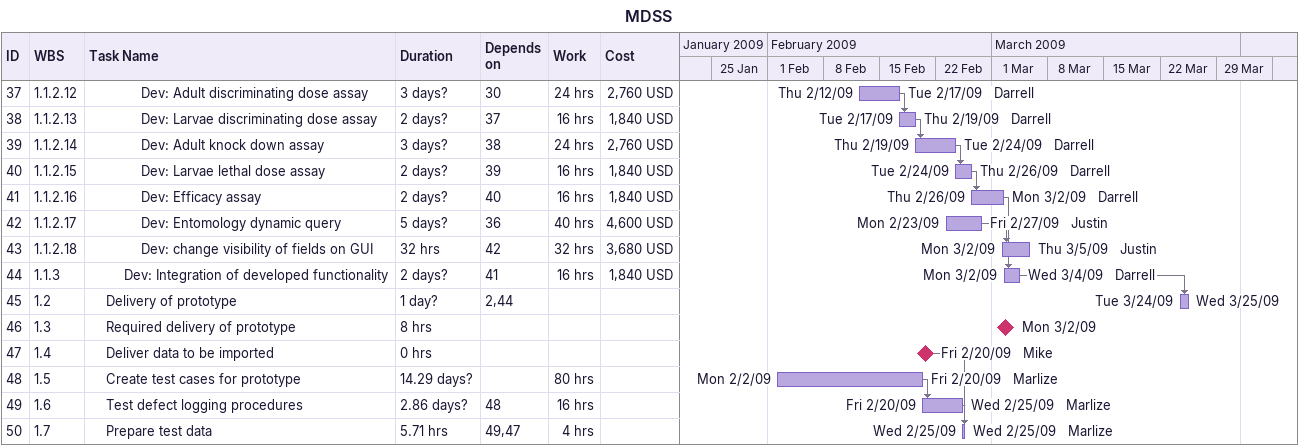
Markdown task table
MDSS

| ID | WBS | Task | Duration | Start | Finish | Predecessors | Resources | Work (h) | Cost (USD) |
|---|---|---|---|---|---|---|---|---|---|
| 37 | 1.1.2.12 | Dev: Adult discriminating dose assay | 3d? | 2009-02-12 | 2009-02-17 | 30 | Darrell | 24 | 2760 |
| 38 | 1.1.2.13 | Dev: Larvae discriminating dose assay | 2d? | 2009-02-17 | 2009-02-19 | 37 | Darrell | 16 | 1840 |
| 39 | 1.1.2.14 | Dev: Adult knock down assay | 3d? | 2009-02-19 | 2009-02-24 | 38 | Darrell | 24 | 2760 |
| 40 | 1.1.2.15 | Dev: Larvae lethal dose assay | 2d? | 2009-02-24 | 2009-02-26 | 39 | Darrell | 16 | 1840 |
| 41 | 1.1.2.16 | Dev: Efficacy assay | 2d? | 2009-02-26 | 2009-03-02 | 40 | Darrell | 16 | 1840 |
| 42 | 1.1.2.17 | Dev: Entomology dynamic query | 5d? | 2009-02-23 | 2009-02-27 | 36 | Justin | 40 | 4600 |
| 43 | 1.1.2.18 | Dev: change visibility of fields on GUI | 32h | 2009-03-02 | 2009-03-05 | 42 | Justin | 32 | 3680 |
| 44 | 1.1.3 | Dev: Integration of developed functionality | 2d? | 2009-03-02 | 2009-03-04 | 41 | Darrell | 16 | 1840 |
| 45 | 1.2 | Delivery of prototype | 1d? | 2009-03-24 | 2009-03-25 | 2, 44 |  |  |  |
| 46 | 1.3 | Required delivery of prototype | 8h | 2009-03-02 | 2009-03-02 |  |  |  |  |
| 47 | 1.4 | Deliver data to be imported | 0h | 2009-02-20 | 2009-02-20 |  | Mike |  |  |
| 48 | 1.5 | Create test cases for prototype | 14.29d? | 2009-02-02 | 2009-02-20 |  | Marlize | 80 |  |
| 49 | 1.6 | Test defect logging procedures | 2.86d? | 2009-02-20 | 2009-02-25 | 48 | Marlize | 16 |  |
| 50 | 1.7 | Prepare test data | 5.71h | 2009-02-25 | 2009-02-25 | 49, 47 | Marlize | 4 |  |
